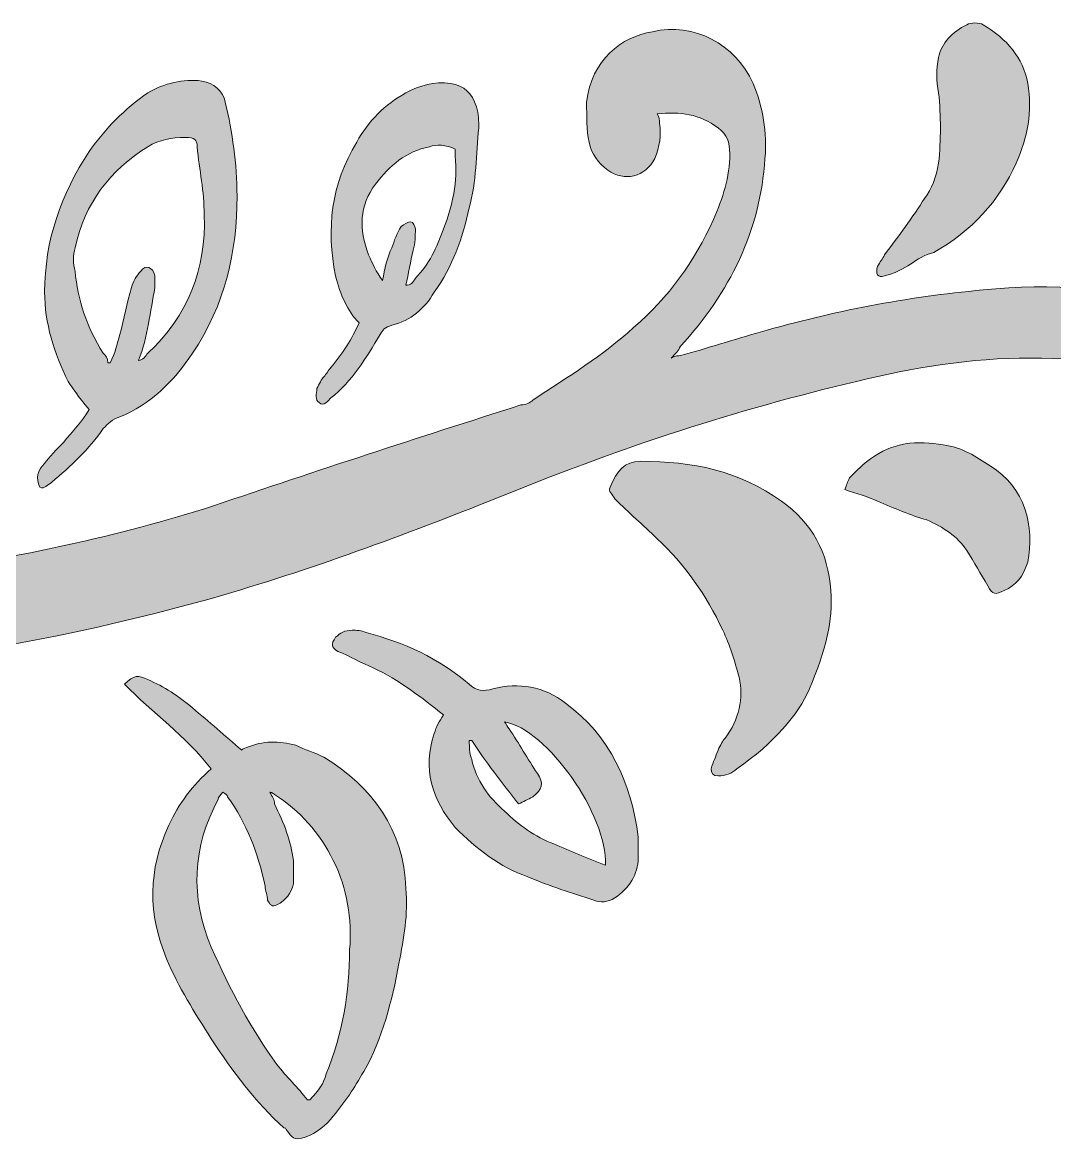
# Model space of a CAD drawing. Header units: inches. Extents: x 0.75 to 5.25, y 1.52 to 4.48.
# Drawn here: x 3.755 to 4.366, y 1.529 to 2.19 of the extents above; entities that cross this region are included whole.
import ezdxf

# ---------------------------------------------------------------- set-up
doc = ezdxf.new("R2010")
doc.units = ezdxf.units.IN
doc.header["$MEASUREMENT"] = 0
doc.layers.add('Calque 1', color=7, linetype='Continuous')

# ---------------------------------------------------------------- blocks, each defined once
blk = doc.blocks.new('block 8')
at = {"layer": 'Calque 1', "true_color": 0x76142d}
h = blk.add_hatch(color=246, dxfattribs=at)
h.dxf.hatch_style = 2
edge = h.paths.add_edge_path()
edge.add_spline(control_points=[(4.48472, 1.91528), (4.48472, 1.91806), (4.48611, 1.92083), (4.48611, 1.92222), (4.4875, 1.92917), (4.48472, 1.93472), (4.48056, 1.93889), (4.47639, 1.94444), (4.46806, 1.94583), (4.4625, 1.94167), (4.45833, 1.93889), (4.45278, 1.93472), (4.45, 1.93056), (4.44444, 1.92222), (4.44306, 1.91111), (4.44583, 1.90139), (4.44861, 1.89306), (4.45417, 1.88611), (4.46389, 1.88472), (4.48333, 1.88194), (4.49722, 1.88889), (4.50833, 1.90417), (4.51667, 1.91528), (4.52222, 1.92917), (4.525, 1.94306), (4.52778, 1.96528), (4.52083, 1.98194), (4.50278, 1.99444), (4.48472, 2.00694), (4.46528, 2.01667), (4.44444, 2.02222), (4.40417, 2.03333), (4.36389, 2.03611), (4.32361, 2.03194), (4.27778, 2.02778), (4.23472, 2.01944), (4.19167, 2.00694), (4.17639, 2.00278), (4.15972, 1.99722), (4.14444, 1.99306), (4.14306, 1.99306), (4.14167, 1.99306), (4.13889, 1.99167), (4.14167, 1.99444), (4.14306, 1.99583), (4.14444, 1.99861), (4.17361, 2.03056), (4.19167, 2.06667), (4.19444, 2.10972), (4.19583, 2.125), (4.19306, 2.14028), (4.1875, 2.15417), (4.17639, 2.17778), (4.15278, 2.19028), (4.12778, 2.18472), (4.10972, 2.18194), (4.09167, 2.16806), (4.08889, 2.14306), (4.08889, 2.13472), (4.08889, 2.12639), (4.09028, 2.11944), (4.09167, 2.1125), (4.09583, 2.10695), (4.10139, 2.10278), (4.11111, 2.09583), (4.12361, 2.09861), (4.12917, 2.10972), (4.13195, 2.11667), (4.13333, 2.12361), (4.13195, 2.13056), (4.13195, 2.13194), (4.13195, 2.13472), (4.13056, 2.13611), (4.14445, 2.1375), (4.15556, 2.13611), (4.16667, 2.12778), (4.17222, 2.12361), (4.17361, 2.11944), (4.17361, 2.1125), (4.17361, 2.09861), (4.16945, 2.08611), (4.16389, 2.07361), (4.15278, 2.04861), (4.1375, 2.02778), (4.11667, 2.00972), (4.09861, 1.99306), (4.07778, 1.98056), (4.05695, 1.96667), (4.05556, 1.96528), (4.05278, 1.96389), (4.05, 1.96389), (3.98889, 1.94444), (3.92917, 1.925), (3.86806, 1.90417), (3.81111, 1.88611), (3.75278, 1.87361), (3.69306, 1.86528), (3.62083, 1.85417), (3.54861, 1.85), (3.475, 1.85278), (3.42083, 1.85417), (3.36806, 1.86111), (3.31667, 1.875), (3.29583, 1.88056), (3.275, 1.8875), (3.25556, 1.89722), (3.25278, 1.89861), (3.25139, 1.89861), (3.25, 1.90139), (3.25139, 1.90139), (3.25278, 1.90139), (3.25417, 1.90139), (3.3, 1.90556), (3.33611, 1.925), (3.35972, 1.96528), (3.36806, 1.97917), (3.37361, 1.99444), (3.37639, 2.01111), (3.38056, 2.03194), (3.375, 2.05139), (3.36111, 2.06806), (3.34445, 2.0875), (3.31806, 2.09306), (3.29445, 2.08194), (3.27361, 2.07083), (3.2625, 2.05417), (3.25972, 2.03056), (3.25695, 2.00694), (3.27639, 1.98889), (3.29583, 1.9875), (3.30417, 1.9875), (3.3125, 1.99028), (3.31806, 1.99583), (3.32778, 2.00417), (3.33333, 2.01389), (3.33611, 2.025), (3.33611, 2.02639), (3.33611, 2.02778), (3.3375, 2.02917), (3.34306, 2.025), (3.34583, 2.02083), (3.34722, 2.01528), (3.35139, 1.99722), (3.34861, 1.98194), (3.3375, 1.96806), (3.32639, 1.95556), (3.3125, 1.94722), (3.29722, 1.94028), (3.26389, 1.92639), (3.23056, 1.92639), (3.19583, 1.93611), (3.18472, 1.93889), (3.175, 1.94583), (3.16528, 1.95139), (3.14861, 1.9625), (3.13611, 1.97639), (3.12361, 1.99028), (3.11389, 2), (3.10556, 2.01111), (3.09583, 2.02083), (3.09167, 2.025), (3.09167, 2.025), (3.0875, 2.02222), (3.08611, 2.02083), (3.08333, 2.02083), (3.08195, 2.01944), (3.07917, 2.01806), (3.07778, 2.01528), (3.07917, 2.0125), (3.08056, 2.00972), (3.08195, 2.00833), (3.08333, 2.00556), (3.09028, 1.99306), (3.1, 1.98333), (3.10972, 1.97361), (3.12778, 1.95556), (3.14722, 1.94028), (3.16806, 1.92639), (3.17639, 1.92083), (3.18472, 1.91389), (3.19445, 1.90833), (3.20139, 1.90278), (3.20695, 1.89583), (3.21111, 1.88889), (3.21667, 1.88056), (3.22222, 1.87083), (3.22639, 1.86111), (3.23056, 1.85139), (3.23056, 1.84167), (3.23056, 1.83056), (3.23195, 1.80694), (3.22222, 1.79028), (3.20695, 1.77361), (3.18333, 1.75), (3.14583, 1.75417), (3.12639, 1.76945), (3.125, 1.77083), (3.12361, 1.77222), (3.12222, 1.77361), (3.12361, 1.775), (3.12361, 1.77639), (3.125, 1.77639), (3.13333, 1.78333), (3.1375, 1.79306), (3.14306, 1.80417), (3.14861, 1.81528), (3.14445, 1.825), (3.13333, 1.83056), (3.11806, 1.83889), (3.10417, 1.8375), (3.09028, 1.82917), (3.07222, 1.81806), (3.06111, 1.80278), (3.05833, 1.78195), (3.05417, 1.75556), (3.06528, 1.74167), (3.08472, 1.73195), (3.10278, 1.72361), (3.12083, 1.72083), (3.14028, 1.72361), (3.17639, 1.72917), (3.20833, 1.74444), (3.23056, 1.775), (3.23195, 1.77639), (3.23333, 1.77778), (3.23472, 1.77917), (3.23472, 1.77917), (3.23472, 1.77917), (3.23611, 1.77917), (3.23472, 1.77222), (3.23472, 1.76667), (3.23195, 1.75972), (3.22778, 1.74722), (3.22222, 1.73472), (3.21389, 1.725), (3.20695, 1.71389), (3.19722, 1.70556), (3.1875, 1.69583), (3.17639, 1.68611), (3.16389, 1.68056), (3.15, 1.67639), (3.12778, 1.67083), (3.10417, 1.67222), (3.08195, 1.67778), (3.075, 1.67917), (3.06667, 1.68056), (3.05972, 1.68194), (3.05556, 1.68333), (3.05, 1.68333), (3.04583, 1.68333), (3.03195, 1.68333), (3.02083, 1.675), (3.01528, 1.6625), (3.01111, 1.65139), (3.01389, 1.64167), (3.025, 1.63611), (3.02917, 1.63333), (3.03472, 1.63195), (3.03889, 1.63056), (3.05972, 1.62639), (3.07917, 1.62361), (3.1, 1.62639), (3.125, 1.62917), (3.14861, 1.63889), (3.16945, 1.65278), (3.20556, 1.67639), (3.23333, 1.70833), (3.25, 1.74861), (3.2625, 1.77917), (3.26806, 1.81111), (3.26806, 1.84306), (3.26806, 1.85139), (3.26667, 1.85972), (3.26528, 1.86806), (3.26667, 1.86806), (3.26806, 1.86806), (3.26806, 1.86667), (3.29028, 1.85694), (3.31389, 1.85139), (3.33611, 1.84306), (3.42361, 1.81389), (3.51528, 1.80694), (3.60695, 1.80833), (3.69722, 1.80972), (3.78611, 1.82639), (3.87361, 1.85139), (3.93056, 1.86806), (3.98611, 1.88889), (4.04167, 1.91111), (4.10972, 1.93889), (4.17778, 1.96111), (4.24861, 1.97778), (4.28195, 1.98611), (4.31667, 1.99167), (4.35139, 1.99167), (4.3875, 1.99167), (4.42222, 1.9875), (4.45695, 1.97639), (4.47222, 1.97222), (4.48611, 1.96528), (4.49722, 1.95417), (4.50139, 1.95), (4.50417, 1.94444), (4.50695, 1.93889), (4.51111, 1.92778), (4.50695, 1.91944), (4.49583, 1.91389), (4.49306, 1.91806), (4.48889, 1.91667), (4.48472, 1.91528)], knot_values=[0, 0, 0, 0, 1, 1, 1, 2, 2, 2, 3, 3, 3, 4, 4, 4, 5, 5, 5, 6, 6, 6, 7, 7, 7, 8, 8, 8, 9, 9, 9, 10, 10, 10, 11, 11, 11, 12, 12, 12, 13, 13, 13, 14, 14, 14, 15, 15, 15, 16, 16, 16, 17, 17, 17, 18, 18, 18, 19, 19, 19, 20, 20, 20, 21, 21, 21, 22, 22, 22, 23, 23, 23, 24, 24, 24, 25, 25, 25, 26, 26, 26, 27, 27, 27, 28, 28, 28, 29, 29, 29, 30, 30, 30, 31, 31, 31, 32, 32, 32, 33, 33, 33, 34, 34, 34, 35, 35, 35, 36, 36, 36, 37, 37, 37, 38, 38, 38, 39, 39, 39, 40, 40, 40, 41, 41, 41, 42, 42, 42, 43, 43, 43, 44, 44, 44, 45, 45, 45, 46, 46, 46, 47, 47, 47, 48, 48, 48, 49, 49, 49, 50, 50, 50, 51, 51, 51, 52, 52, 52, 53, 53, 53, 54, 54, 54, 55, 55, 55, 56, 56, 56, 57, 57, 57, 58, 58, 58, 59, 59, 59, 60, 60, 60, 61, 61, 61, 62, 62, 62, 63, 63, 63, 64, 64, 64, 65, 65, 65, 66, 66, 66, 67, 67, 67, 68, 68, 68, 69, 69, 69, 70, 70, 70, 71, 71, 71, 72, 72, 72, 73, 73, 73, 74, 74, 74, 75, 75, 75, 76, 76, 76, 77, 77, 77, 78, 78, 78, 79, 79, 79, 80, 80, 80, 81, 81, 81, 82, 82, 82, 83, 83, 83, 84, 84, 84, 85, 85, 85, 86, 86, 86, 87, 87, 87, 88, 88, 88, 89, 89, 89, 90, 90, 90, 91, 91, 91, 92, 92, 92, 93, 93, 93, 94, 94, 94, 95, 95, 95, 96, 96, 96, 97, 97, 97, 98, 98, 98, 99, 99, 99, 100, 100, 100, 101, 101, 101, 102, 102, 102, 103, 103, 103, 103], degree=3, periodic=1)
h = blk.add_hatch(color=246, dxfattribs=at)
h.dxf.hatch_style = 2
edge = h.paths.add_edge_path()
edge.add_spline(control_points=[(4.34306, 2.10694), (4.35, 2.12222), (4.35278, 2.1375), (4.35, 2.15417), (4.34722, 2.16944), (4.3375, 2.18056), (4.32361, 2.18889), (4.32083, 2.19028), (4.31667, 2.19028), (4.31389, 2.18889), (4.30556, 2.18472), (4.29861, 2.17778), (4.29722, 2.16944), (4.29583, 2.1625), (4.29583, 2.15556), (4.29722, 2.14861), (4.29861, 2.13472), (4.29861, 2.12083), (4.29722, 2.10694), (4.29583, 2.09861), (4.29306, 2.09167), (4.28889, 2.08611), (4.28194, 2.075), (4.27361, 2.06389), (4.26528, 2.05278), (4.26389, 2.05), (4.2625, 2.04861), (4.26111, 2.04583), (4.25972, 2.04167), (4.26111, 2.03889), (4.26528, 2.04028), (4.27083, 2.04167), (4.27639, 2.04444), (4.28056, 2.04722), (4.28472, 2.05), (4.28889, 2.05278), (4.29444, 2.05417), (4.31667, 2.06667), (4.33333, 2.08472), (4.34306, 2.10694)], knot_values=[0, 0, 0, 0, 1, 1, 1, 2, 2, 2, 3, 3, 3, 4, 4, 4, 5, 5, 5, 6, 6, 6, 7, 7, 7, 8, 8, 8, 9, 9, 9, 10, 10, 10, 11, 11, 11, 12, 12, 12, 13, 13, 13, 13], degree=3, periodic=1)
at = {"layer": 'Calque 1', "true_color": 0xbd2218}
h = blk.add_hatch(color=22, dxfattribs=at)
h.dxf.hatch_style = 2
edge = h.paths.add_edge_path()
edge.add_spline(control_points=[(3.78194, 1.97778), (3.77361, 1.99444), (3.76806, 2.0125), (3.76806, 2.03056), (3.76806, 2.06111), (3.77778, 2.08889), (3.79444, 2.11389), (3.80417, 2.12778), (3.81528, 2.13889), (3.82917, 2.14861), (3.83889, 2.15417), (3.85, 2.15694), (3.86111, 2.15556), (3.86806, 2.15417), (3.87361, 2.15), (3.875, 2.14306), (3.87917, 2.125), (3.88194, 2.10694), (3.88194, 2.0875), (3.88194, 2.05417), (3.875, 2.02361), (3.85556, 1.99444), (3.84444, 1.97778), (3.83056, 1.96389), (3.8125, 1.95694), (3.80833, 1.95555), (3.80556, 1.95278), (3.80278, 1.95), (3.79444, 1.9375), (3.78333, 1.92778), (3.77222, 1.91806), (3.76944, 1.91667), (3.76805, 1.91389), (3.76528, 1.91528), (3.7625, 1.92083), (3.76389, 1.925), (3.76805, 1.92917), (3.77083, 1.93333), (3.775, 1.9375), (3.77917, 1.94167), (3.78472, 1.94861), (3.79028, 1.95417), (3.79444, 1.96111), (3.7875, 1.96944), (3.78472, 1.97361), (3.78194, 1.97778)], knot_values=[0, 0, 0, 0, 1, 1, 1, 2, 2, 2, 3, 3, 3, 4, 4, 4, 5, 5, 5, 6, 6, 6, 7, 7, 7, 8, 8, 8, 9, 9, 9, 10, 10, 10, 11, 11, 11, 12, 12, 12, 13, 13, 13, 14, 14, 14, 15, 15, 15, 15], degree=3, periodic=1)
edge = h.paths.add_edge_path()
edge.add_spline(control_points=[(3.8125, 2.00556), (3.81528, 2.01528), (3.81667, 2.02361), (3.81944, 2.03333), (3.82083, 2.0375), (3.82222, 2.04028), (3.825, 2.04306), (3.82778, 2.04722), (3.83194, 2.04583), (3.83333, 2.04028), (3.83333, 2.0375), (3.83333, 2.03472), (3.83333, 2.03333), (3.83056, 2.01944), (3.82917, 2.00417), (3.82361, 1.99028), (3.82639, 1.99028), (3.82778, 1.99306), (3.82917, 1.99444), (3.85278, 2.01667), (3.86389, 2.04444), (3.8625, 2.07639), (3.8625, 2.09028), (3.85972, 2.10278), (3.85833, 2.11667), (3.85833, 2.12083), (3.85694, 2.12222), (3.85139, 2.12222), (3.84306, 2.12222), (3.83611, 2.12083), (3.82917, 2.11667), (3.80694, 2.10278), (3.79167, 2.08333), (3.78611, 2.05694), (3.78472, 2.05278), (3.78472, 2.04722), (3.78611, 2.04306), (3.7875, 2.02639), (3.79306, 2.00972), (3.80278, 1.99444), (3.80417, 1.99306), (3.80556, 1.99167), (3.80556, 1.98889), (3.80556, 1.98889), (3.80694, 1.98889), (3.80694, 1.98889), (3.80972, 1.99444), (3.81111, 2), (3.8125, 2.00556)], knot_values=[0, 0, 0, 0, 1, 1, 1, 2, 2, 2, 3, 3, 3, 4, 4, 4, 5, 5, 5, 6, 6, 6, 7, 7, 7, 8, 8, 8, 9, 9, 9, 10, 10, 10, 11, 11, 11, 12, 12, 12, 13, 13, 13, 14, 14, 14, 15, 15, 15, 16, 16, 16, 16], degree=3, periodic=1)
at = {"layer": 'Calque 1', "true_color": 0x76142d}
h = blk.add_hatch(color=246, dxfattribs=at)
h.dxf.hatch_style = 2
edge = h.paths.add_edge_path()
edge.add_spline(control_points=[(3.94028, 2.04028), (3.93472, 2.06806), (3.9375, 2.09444), (3.95278, 2.11944), (3.95972, 2.13194), (3.96944, 2.14167), (3.98194, 2.14861), (3.99028, 2.15278), (3.99861, 2.15556), (4.00833, 2.15417), (4.01667, 2.15278), (4.02083, 2.14861), (4.02361, 2.14028), (4.025, 2.13611), (4.025, 2.13194), (4.025, 2.12778), (4.02361, 2.1125), (4.02361, 2.09583), (4.01944, 2.08056), (4.01528, 2.0625), (4.00972, 2.04583), (3.99861, 2.03056), (3.99306, 2.02083), (3.98472, 2.01389), (3.97361, 2.01111), (3.96945, 2.00972), (3.96806, 2.00833), (3.96667, 2.00556), (3.95833, 1.99167), (3.95, 1.97778), (3.9375, 1.96806), (3.93611, 1.96667), (3.93333, 1.9625), (3.93056, 1.96528), (3.92778, 1.96667), (3.92917, 1.97083), (3.92917, 1.97361), (3.93056, 1.97639), (3.93194, 1.97917), (3.93333, 1.98056), (3.93472, 1.98194), (3.93611, 1.98472), (3.9375, 1.98611), (3.94444, 1.99444), (3.95, 2.00278), (3.95417, 2.0125), (3.94722, 2.01944), (3.94306, 2.02917), (3.94028, 2.04028)], knot_values=[0, 0, 0, 0, 1, 1, 1, 2, 2, 2, 3, 3, 3, 4, 4, 4, 5, 5, 5, 6, 6, 6, 7, 7, 7, 8, 8, 8, 9, 9, 9, 10, 10, 10, 11, 11, 11, 12, 12, 12, 13, 13, 13, 14, 14, 14, 15, 15, 15, 16, 16, 16, 16], degree=3, periodic=1)
edge = h.paths.add_edge_path()
edge.add_spline(control_points=[(3.97361, 2.05694), (3.975, 2.06111), (3.97639, 2.06528), (3.97917, 2.06944), (3.98056, 2.07083), (3.98333, 2.07222), (3.98472, 2.07222), (3.98611, 2.07222), (3.9875, 2.06944), (3.9875, 2.06806), (3.9875, 2.06389), (3.9875, 2.05972), (3.98611, 2.05556), (3.98472, 2.04861), (3.98333, 2.04167), (3.98194, 2.03472), (3.98472, 2.03472), (3.98611, 2.03611), (3.9875, 2.03889), (3.99583, 2.04722), (4, 2.05694), (4.00417, 2.06806), (4.00972, 2.08194), (4.0125, 2.09583), (4.01111, 2.11111), (4.01111, 2.1125), (4.01111, 2.11389), (4.01111, 2.11528), (4.00556, 2.11806), (4, 2.11806), (3.99583, 2.11667), (3.98194, 2.11389), (3.97222, 2.10556), (3.96389, 2.09444), (3.95417, 2.08194), (3.95417, 2.06806), (3.95972, 2.05278), (3.9625, 2.04722), (3.96389, 2.04306), (3.96806, 2.0375), (3.96944, 2.04444), (3.97083, 2.05139), (3.97361, 2.05694)], knot_values=[0, 0, 0, 0, 1, 1, 1, 2, 2, 2, 3, 3, 3, 4, 4, 4, 5, 5, 5, 6, 6, 6, 7, 7, 7, 8, 8, 8, 9, 9, 9, 10, 10, 10, 11, 11, 11, 12, 12, 12, 13, 13, 13, 14, 14, 14, 14], degree=3, periodic=1)
at = {"layer": 'Calque 1', "true_color": 0xbd2218}
h = blk.add_hatch(color=22, dxfattribs=at)
h.dxf.hatch_style = 2
edge = h.paths.add_edge_path()
edge.add_spline(control_points=[(4.24167, 1.91389), (4.24861, 1.91111), (4.25556, 1.90972), (4.26111, 1.90694), (4.27083, 1.90278), (4.28056, 1.89861), (4.29028, 1.89583), (4.3, 1.89167), (4.30833, 1.88611), (4.31389, 1.87778), (4.31806, 1.87083), (4.32222, 1.86389), (4.32639, 1.85694), (4.32917, 1.85139), (4.33056, 1.85139), (4.33611, 1.85417), (4.34306, 1.85694), (4.34722, 1.8625), (4.35, 1.87083), (4.35417, 1.89167), (4.34861, 1.91528), (4.32778, 1.92778), (4.31944, 1.93333), (4.31111, 1.93889), (4.3, 1.94028), (4.28472, 1.94306), (4.26944, 1.94167), (4.25694, 1.93194), (4.25278, 1.92917), (4.24861, 1.925), (4.24444, 1.92083), (4.24306, 1.91806), (4.24306, 1.91667), (4.24167, 1.91389)], knot_values=[0, 0, 0, 0, 1, 1, 1, 2, 2, 2, 3, 3, 3, 4, 4, 4, 5, 5, 5, 6, 6, 6, 7, 7, 7, 8, 8, 8, 9, 9, 9, 10, 10, 10, 11, 11, 11, 11], degree=3, periodic=1)
at = {"layer": 'Calque 1', "true_color": 0x975018}
h = blk.add_hatch(color=34, dxfattribs=at)
h.dxf.hatch_style = 2
edge = h.paths.add_edge_path()
edge.add_spline(control_points=[(4.22083, 1.79583), (4.23056, 1.81944), (4.23472, 1.83611), (4.23333, 1.85417), (4.23194, 1.87639), (4.22222, 1.89444), (4.20417, 1.90694), (4.17917, 1.925), (4.15139, 1.93056), (4.12083, 1.93056), (4.11111, 1.93056), (4.10694, 1.925), (4.10278, 1.91528), (4.10139, 1.9125), (4.10417, 1.91111), (4.10556, 1.90833), (4.11389, 1.9), (4.12222, 1.89306), (4.13056, 1.88472), (4.14722, 1.86944), (4.15972, 1.85139), (4.16944, 1.83056), (4.17361, 1.82222), (4.17639, 1.8125), (4.17917, 1.80278), (4.18194, 1.79028), (4.17917, 1.77778), (4.17083, 1.76667), (4.16944, 1.76528), (4.16806, 1.7625), (4.16667, 1.75972), (4.16528, 1.75556), (4.16389, 1.75278), (4.1625, 1.74861), (4.1625, 1.74583), (4.16389, 1.74444), (4.16667, 1.74444), (4.17083, 1.74444), (4.175, 1.74583), (4.17778, 1.74861), (4.2, 1.76389), (4.21389, 1.78056), (4.22083, 1.79583)], knot_values=[0, 0, 0, 0, 1, 1, 1, 2, 2, 2, 3, 3, 3, 4, 4, 4, 5, 5, 5, 6, 6, 6, 7, 7, 7, 8, 8, 8, 9, 9, 9, 10, 10, 10, 11, 11, 11, 12, 12, 12, 13, 13, 13, 14, 14, 14, 14], degree=3, periodic=1)
at = {"layer": 'Calque 1', "true_color": 0x76142d}
h = blk.add_hatch(color=246, dxfattribs=at)
h.dxf.hatch_style = 2
edge = h.paths.add_edge_path()
edge.add_spline(control_points=[(3.9625, 1.80833), (3.95556, 1.81111), (3.94861, 1.81528), (3.94167, 1.81806), (3.9375, 1.82083), (3.9375, 1.82222), (3.94028, 1.82639), (3.94306, 1.82917), (3.94583, 1.83056), (3.95, 1.83056), (3.95278, 1.83056), (3.95556, 1.83056), (3.95833, 1.82917), (3.98056, 1.82361), (4.00139, 1.81389), (4.01944, 1.79861), (4.02361, 1.79444), (4.02778, 1.79444), (4.03333, 1.79583), (4.04861, 1.8), (4.06389, 1.79722), (4.07639, 1.7875), (4.10278, 1.76806), (4.11528, 1.74028), (4.11944, 1.70833), (4.11944, 1.70417), (4.11944, 1.7), (4.11944, 1.69583), (4.11944, 1.68611), (4.11389, 1.67778), (4.10556, 1.67222), (4.10139, 1.66944), (4.09722, 1.66944), (4.09306, 1.67083), (4.08056, 1.675), (4.06667, 1.67917), (4.05417, 1.68472), (4.0375, 1.69028), (4.02361, 1.70139), (4.01111, 1.71389), (3.99722, 1.73056), (3.99167, 1.74861), (3.99861, 1.76944), (4, 1.77361), (4.00139, 1.77639), (4.00417, 1.78055), (3.99167, 1.79028), (3.97778, 1.80139), (3.9625, 1.80833)], knot_values=[0, 0, 0, 0, 1, 1, 1, 2, 2, 2, 3, 3, 3, 4, 4, 4, 5, 5, 5, 6, 6, 6, 7, 7, 7, 8, 8, 8, 9, 9, 9, 10, 10, 10, 11, 11, 11, 12, 12, 12, 13, 13, 13, 14, 14, 14, 15, 15, 15, 16, 16, 16, 16], degree=3, periodic=1)
edge = h.paths.add_edge_path()
edge.add_spline(control_points=[(4.04028, 1.77639), (4.04167, 1.775), (4.04167, 1.77361), (4.04306, 1.77222), (4.04861, 1.76389), (4.05417, 1.75417), (4.05972, 1.74583), (4.06389, 1.74028), (4.0625, 1.73611), (4.05694, 1.73194), (4.05417, 1.73056), (4.05139, 1.72917), (4.04861, 1.72778), (4.03889, 1.74028), (4.02917, 1.75278), (4.02083, 1.76528), (4.02083, 1.76528), (4.01944, 1.76528), (4.01944, 1.76528), (4.01944, 1.76111), (4.01944, 1.75833), (4.02083, 1.75417), (4.02361, 1.74167), (4.03056, 1.73195), (4.04028, 1.72361), (4.04861, 1.71528), (4.05833, 1.70833), (4.06944, 1.70417), (4.07917, 1.7), (4.08889, 1.69583), (4.1, 1.69167), (4.10139, 1.72083), (4.06528, 1.77222), (4.04028, 1.77639)], knot_values=[0, 0, 0, 0, 1, 1, 1, 2, 2, 2, 3, 3, 3, 4, 4, 4, 5, 5, 5, 6, 6, 6, 7, 7, 7, 8, 8, 8, 9, 9, 9, 10, 10, 10, 11, 11, 11, 11], degree=3, periodic=1)
at = {"layer": 'Calque 1', "true_color": 0x975018}
h = blk.add_hatch(color=34, dxfattribs=at)
h.dxf.hatch_style = 2
edge = h.paths.add_edge_path()
edge.add_spline(control_points=[(3.8875, 1.76111), (3.89722, 1.76528), (3.90694, 1.76528), (3.91667, 1.7625), (3.92222, 1.75972), (3.92778, 1.75833), (3.93333, 1.75556), (3.9625, 1.7375), (3.98056, 1.7125), (3.98194, 1.67778), (3.98333, 1.6625), (3.98056, 1.64861), (3.97778, 1.63333), (3.97361, 1.61111), (3.96806, 1.58889), (3.95694, 1.56944), (3.95139, 1.55972), (3.94583, 1.55139), (3.93889, 1.54306), (3.93472, 1.5375), (3.92917, 1.53333), (3.92222, 1.53056), (3.91667, 1.52917), (3.91528, 1.52917), (3.9125, 1.53333), (3.91111, 1.53472), (3.91111, 1.53611), (3.90972, 1.53611), (3.89306, 1.55139), (3.87917, 1.56944), (3.86667, 1.58889), (3.85694, 1.60417), (3.84722, 1.61944), (3.84028, 1.63611), (3.82917, 1.6625), (3.82917, 1.68889), (3.84167, 1.71528), (3.84722, 1.72778), (3.85556, 1.73889), (3.86667, 1.74861), (3.85139, 1.76806), (3.83194, 1.78194), (3.81528, 1.79861), (3.82083, 1.80417), (3.82361, 1.80417), (3.82917, 1.80139), (3.83889, 1.79722), (3.84722, 1.79167), (3.85556, 1.78472), (3.86528, 1.77639), (3.875, 1.76806), (3.88472, 1.75972), (3.88472, 1.75972), (3.88611, 1.76111), (3.8875, 1.76111)], knot_values=[0, 0, 0, 0, 1, 1, 1, 2, 2, 2, 3, 3, 3, 4, 4, 4, 5, 5, 5, 6, 6, 6, 7, 7, 7, 8, 8, 8, 9, 9, 9, 10, 10, 10, 11, 11, 11, 12, 12, 12, 13, 13, 13, 14, 14, 14, 15, 15, 15, 16, 16, 16, 17, 17, 17, 18, 18, 18, 18], degree=3, periodic=1)
edge = h.paths.add_edge_path()
edge.add_spline(control_points=[(3.93472, 1.56806), (3.94444, 1.59167), (3.94861, 1.61667), (3.94861, 1.64167), (3.95, 1.65972), (3.94722, 1.67778), (3.93889, 1.69444), (3.93056, 1.71111), (3.91944, 1.72361), (3.90417, 1.73333), (3.90417, 1.73333), (3.90278, 1.73472), (3.90139, 1.73472), (3.90278, 1.73194), (3.90417, 1.73056), (3.90417, 1.72778), (3.90972, 1.71667), (3.91389, 1.70555), (3.91528, 1.69444), (3.91528, 1.69028), (3.91528, 1.68472), (3.91528, 1.68056), (3.91389, 1.675), (3.91111, 1.67083), (3.90555, 1.66806), (3.90278, 1.66667), (3.90139, 1.66806), (3.9, 1.67083), (3.9, 1.67361), (3.89861, 1.67639), (3.89861, 1.67917), (3.89444, 1.69861), (3.8875, 1.71667), (3.87639, 1.73194), (3.87639, 1.73333), (3.875, 1.73333), (3.87361, 1.73472), (3.87222, 1.73333), (3.87083, 1.73194), (3.87083, 1.73056), (3.85555, 1.70278), (3.85417, 1.67222), (3.86667, 1.64306), (3.87778, 1.61806), (3.89028, 1.59444), (3.90555, 1.57361), (3.91111, 1.56667), (3.91805, 1.55972), (3.92361, 1.55278), (3.92361, 1.55278), (3.925, 1.55278), (3.925, 1.55278), (3.93056, 1.55833), (3.93333, 1.5625), (3.93472, 1.56806)], knot_values=[0, 0, 0, 0, 1, 1, 1, 2, 2, 2, 3, 3, 3, 4, 4, 4, 5, 5, 5, 6, 6, 6, 7, 7, 7, 8, 8, 8, 9, 9, 9, 10, 10, 10, 11, 11, 11, 12, 12, 12, 13, 13, 13, 14, 14, 14, 15, 15, 15, 16, 16, 16, 17, 17, 17, 18, 18, 18, 18], degree=3, periodic=1)
at = {"layer": 'Calque 1', "lineweight": 0}
for points, knots in [([(4.48472, 1.91528), (4.48472, 1.91806), (4.48611, 1.92083), (4.48611, 1.92222), (4.4875, 1.92917), (4.48472, 1.93472), (4.48056, 1.93889), (4.47639, 1.94444), (4.46806, 1.94583), (4.4625, 1.94167), (4.45833, 1.93889), (4.45278, 1.93472), (4.45, 1.93056), (4.44444, 1.92222), (4.44306, 1.91111), (4.44583, 1.90139), (4.44861, 1.89306), (4.45417, 1.88611), (4.46389, 1.88472), (4.48333, 1.88194), (4.49722, 1.88889), (4.50833, 1.90417), (4.51667, 1.91528), (4.52222, 1.92917), (4.525, 1.94306), (4.52778, 1.96528), (4.52083, 1.98194), (4.50278, 1.99444), (4.48472, 2.00694), (4.46528, 2.01667), (4.44444, 2.02222), (4.40417, 2.03333), (4.36389, 2.03611), (4.32361, 2.03194), (4.27778, 2.02778), (4.23472, 2.01944), (4.19167, 2.00694), (4.17639, 2.00278), (4.15972, 1.99722), (4.14444, 1.99306), (4.14306, 1.99306), (4.14167, 1.99306), (4.13889, 1.99167), (4.14167, 1.99444), (4.14306, 1.99583), (4.14444, 1.99861), (4.17361, 2.03056), (4.19167, 2.06667), (4.19444, 2.10972), (4.19583, 2.125), (4.19306, 2.14028), (4.1875, 2.15417), (4.17639, 2.17778), (4.15278, 2.19028), (4.12778, 2.18472), (4.10972, 2.18194), (4.09167, 2.16806), (4.08889, 2.14306), (4.08889, 2.13472), (4.08889, 2.12639), (4.09028, 2.11944), (4.09167, 2.1125), (4.09583, 2.10695), (4.10139, 2.10278), (4.11111, 2.09583), (4.12361, 2.09861), (4.12917, 2.10972), (4.13195, 2.11667), (4.13333, 2.12361), (4.13195, 2.13056), (4.13195, 2.13194), (4.13195, 2.13472), (4.13056, 2.13611), (4.14445, 2.1375), (4.15556, 2.13611), (4.16667, 2.12778), (4.17222, 2.12361), (4.17361, 2.11944), (4.17361, 2.1125), (4.17361, 2.09861), (4.16945, 2.08611), (4.16389, 2.07361), (4.15278, 2.04861), (4.1375, 2.02778), (4.11667, 2.00972), (4.09861, 1.99306), (4.07778, 1.98056), (4.05695, 1.96667), (4.05556, 1.96528), (4.05278, 1.96389), (4.05, 1.96389), (3.98889, 1.94444), (3.92917, 1.925), (3.86806, 1.90417), (3.81111, 1.88611), (3.75278, 1.87361), (3.69306, 1.86528), (3.62083, 1.85417), (3.54861, 1.85), (3.475, 1.85278), (3.42083, 1.85417), (3.36806, 1.86111), (3.31667, 1.875), (3.29583, 1.88056), (3.275, 1.8875), (3.25556, 1.89722), (3.25278, 1.89861), (3.25139, 1.89861), (3.25, 1.90139), (3.25139, 1.90139), (3.25278, 1.90139), (3.25417, 1.90139), (3.3, 1.90556), (3.33611, 1.925), (3.35972, 1.96528), (3.36806, 1.97917), (3.37361, 1.99444), (3.37639, 2.01111), (3.38056, 2.03194), (3.375, 2.05139), (3.36111, 2.06806), (3.34445, 2.0875), (3.31806, 2.09306), (3.29445, 2.08194), (3.27361, 2.07083), (3.2625, 2.05417), (3.25972, 2.03056), (3.25695, 2.00694), (3.27639, 1.98889), (3.29583, 1.9875), (3.30417, 1.9875), (3.3125, 1.99028), (3.31806, 1.99583), (3.32778, 2.00417), (3.33333, 2.01389), (3.33611, 2.025), (3.33611, 2.02639), (3.33611, 2.02778), (3.3375, 2.02917), (3.34306, 2.025), (3.34583, 2.02083), (3.34722, 2.01528), (3.35139, 1.99722), (3.34861, 1.98194), (3.3375, 1.96806), (3.32639, 1.95556), (3.3125, 1.94722), (3.29722, 1.94028), (3.26389, 1.92639), (3.23056, 1.92639), (3.19583, 1.93611), (3.18472, 1.93889), (3.175, 1.94583), (3.16528, 1.95139), (3.14861, 1.9625), (3.13611, 1.97639), (3.12361, 1.99028), (3.11389, 2), (3.10556, 2.01111), (3.09583, 2.02083), (3.09167, 2.025), (3.09167, 2.025), (3.0875, 2.02222), (3.08611, 2.02083), (3.08333, 2.02083), (3.08195, 2.01944), (3.07917, 2.01806), (3.07778, 2.01528), (3.07917, 2.0125), (3.08056, 2.00972), (3.08195, 2.00833), (3.08333, 2.00556), (3.09028, 1.99306), (3.1, 1.98333), (3.10972, 1.97361), (3.12778, 1.95556), (3.14722, 1.94028), (3.16806, 1.92639), (3.17639, 1.92083), (3.18472, 1.91389), (3.19445, 1.90833), (3.20139, 1.90278), (3.20695, 1.89583), (3.21111, 1.88889), (3.21667, 1.88056), (3.22222, 1.87083), (3.22639, 1.86111), (3.23056, 1.85139), (3.23056, 1.84167), (3.23056, 1.83056), (3.23195, 1.80694), (3.22222, 1.79028), (3.20695, 1.77361), (3.18333, 1.75), (3.14583, 1.75417), (3.12639, 1.76945), (3.125, 1.77083), (3.12361, 1.77222), (3.12222, 1.77361), (3.12361, 1.775), (3.12361, 1.77639), (3.125, 1.77639), (3.13333, 1.78333), (3.1375, 1.79306), (3.14306, 1.80417), (3.14861, 1.81528), (3.14445, 1.825), (3.13333, 1.83056), (3.11806, 1.83889), (3.10417, 1.8375), (3.09028, 1.82917), (3.07222, 1.81806), (3.06111, 1.80278), (3.05833, 1.78195), (3.05417, 1.75556), (3.06528, 1.74167), (3.08472, 1.73195), (3.10278, 1.72361), (3.12083, 1.72083), (3.14028, 1.72361), (3.17639, 1.72917), (3.20833, 1.74444), (3.23056, 1.775), (3.23195, 1.77639), (3.23333, 1.77778), (3.23472, 1.77917), (3.23472, 1.77917), (3.23472, 1.77917), (3.23611, 1.77917), (3.23472, 1.77222), (3.23472, 1.76667), (3.23195, 1.75972), (3.22778, 1.74722), (3.22222, 1.73472), (3.21389, 1.725), (3.20695, 1.71389), (3.19722, 1.70556), (3.1875, 1.69583), (3.17639, 1.68611), (3.16389, 1.68056), (3.15, 1.67639), (3.12778, 1.67083), (3.10417, 1.67222), (3.08195, 1.67778), (3.075, 1.67917), (3.06667, 1.68056), (3.05972, 1.68194), (3.05556, 1.68333), (3.05, 1.68333), (3.04583, 1.68333), (3.03195, 1.68333), (3.02083, 1.675), (3.01528, 1.6625), (3.01111, 1.65139), (3.01389, 1.64167), (3.025, 1.63611), (3.02917, 1.63333), (3.03472, 1.63195), (3.03889, 1.63056), (3.05972, 1.62639), (3.07917, 1.62361), (3.1, 1.62639), (3.125, 1.62917), (3.14861, 1.63889), (3.16945, 1.65278), (3.20556, 1.67639), (3.23333, 1.70833), (3.25, 1.74861), (3.2625, 1.77917), (3.26806, 1.81111), (3.26806, 1.84306), (3.26806, 1.85139), (3.26667, 1.85972), (3.26528, 1.86806), (3.26667, 1.86806), (3.26806, 1.86806), (3.26806, 1.86667), (3.29028, 1.85694), (3.31389, 1.85139), (3.33611, 1.84306), (3.42361, 1.81389), (3.51528, 1.80694), (3.60695, 1.80833), (3.69722, 1.80972), (3.78611, 1.82639), (3.87361, 1.85139), (3.93056, 1.86806), (3.98611, 1.88889), (4.04167, 1.91111), (4.10972, 1.93889), (4.17778, 1.96111), (4.24861, 1.97778), (4.28195, 1.98611), (4.31667, 1.99167), (4.35139, 1.99167), (4.3875, 1.99167), (4.42222, 1.9875), (4.45695, 1.97639), (4.47222, 1.97222), (4.48611, 1.96528), (4.49722, 1.95417), (4.50139, 1.95), (4.50417, 1.94444), (4.50695, 1.93889), (4.51111, 1.92778), (4.50695, 1.91944), (4.49583, 1.91389), (4.49306, 1.91806), (4.48889, 1.91667), (4.48472, 1.91528)], [0, 0, 0, 0, 1, 1, 1, 2, 2, 2, 3, 3, 3, 4, 4, 4, 5, 5, 5, 6, 6, 6, 7, 7, 7, 8, 8, 8, 9, 9, 9, 10, 10, 10, 11, 11, 11, 12, 12, 12, 13, 13, 13, 14, 14, 14, 15, 15, 15, 16, 16, 16, 17, 17, 17, 18, 18, 18, 19, 19, 19, 20, 20, 20, 21, 21, 21, 22, 22, 22, 23, 23, 23, 24, 24, 24, 25, 25, 25, 26, 26, 26, 27, 27, 27, 28, 28, 28, 29, 29, 29, 30, 30, 30, 31, 31, 31, 32, 32, 32, 33, 33, 33, 34, 34, 34, 35, 35, 35, 36, 36, 36, 37, 37, 37, 38, 38, 38, 39, 39, 39, 40, 40, 40, 41, 41, 41, 42, 42, 42, 43, 43, 43, 44, 44, 44, 45, 45, 45, 46, 46, 46, 47, 47, 47, 48, 48, 48, 49, 49, 49, 50, 50, 50, 51, 51, 51, 52, 52, 52, 53, 53, 53, 54, 54, 54, 55, 55, 55, 56, 56, 56, 57, 57, 57, 58, 58, 58, 59, 59, 59, 60, 60, 60, 61, 61, 61, 62, 62, 62, 63, 63, 63, 64, 64, 64, 65, 65, 65, 66, 66, 66, 67, 67, 67, 68, 68, 68, 69, 69, 69, 70, 70, 70, 71, 71, 71, 72, 72, 72, 73, 73, 73, 74, 74, 74, 75, 75, 75, 76, 76, 76, 77, 77, 77, 78, 78, 78, 79, 79, 79, 80, 80, 80, 81, 81, 81, 82, 82, 82, 83, 83, 83, 84, 84, 84, 85, 85, 85, 86, 86, 86, 87, 87, 87, 88, 88, 88, 89, 89, 89, 90, 90, 90, 91, 91, 91, 92, 92, 92, 93, 93, 93, 94, 94, 94, 95, 95, 95, 96, 96, 96, 97, 97, 97, 98, 98, 98, 99, 99, 99, 100, 100, 100, 101, 101, 101, 102, 102, 102, 103, 103, 103, 103]), ([(4.34306, 2.10694), (4.35, 2.12222), (4.35278, 2.1375), (4.35, 2.15417), (4.34722, 2.16944), (4.3375, 2.18056), (4.32361, 2.18889), (4.32083, 2.19028), (4.31667, 2.19028), (4.31389, 2.18889), (4.30556, 2.18472), (4.29861, 2.17778), (4.29722, 2.16944), (4.29583, 2.1625), (4.29583, 2.15556), (4.29722, 2.14861), (4.29861, 2.13472), (4.29861, 2.12083), (4.29722, 2.10694), (4.29583, 2.09861), (4.29306, 2.09167), (4.28889, 2.08611), (4.28194, 2.075), (4.27361, 2.06389), (4.26528, 2.05278), (4.26389, 2.05), (4.2625, 2.04861), (4.26111, 2.04583), (4.25972, 2.04167), (4.26111, 2.03889), (4.26528, 2.04028), (4.27083, 2.04167), (4.27639, 2.04444), (4.28056, 2.04722), (4.28472, 2.05), (4.28889, 2.05278), (4.29444, 2.05417), (4.31667, 2.06667), (4.33333, 2.08472), (4.34306, 2.10694)], [0, 0, 0, 0, 1, 1, 1, 2, 2, 2, 3, 3, 3, 4, 4, 4, 5, 5, 5, 6, 6, 6, 7, 7, 7, 8, 8, 8, 9, 9, 9, 10, 10, 10, 11, 11, 11, 12, 12, 12, 13, 13, 13, 13]), ([(3.78194, 1.97778), (3.77361, 1.99444), (3.76806, 2.0125), (3.76806, 2.03056), (3.76806, 2.06111), (3.77778, 2.08889), (3.79444, 2.11389), (3.80417, 2.12778), (3.81528, 2.13889), (3.82917, 2.14861), (3.83889, 2.15417), (3.85, 2.15694), (3.86111, 2.15556), (3.86806, 2.15417), (3.87361, 2.15), (3.875, 2.14306), (3.87917, 2.125), (3.88194, 2.10694), (3.88194, 2.0875), (3.88194, 2.05417), (3.875, 2.02361), (3.85556, 1.99444), (3.84444, 1.97778), (3.83056, 1.96389), (3.8125, 1.95694), (3.80833, 1.95555), (3.80556, 1.95278), (3.80278, 1.95), (3.79444, 1.9375), (3.78333, 1.92778), (3.77222, 1.91806), (3.76944, 1.91667), (3.76805, 1.91389), (3.76528, 1.91528), (3.7625, 1.92083), (3.76389, 1.925), (3.76805, 1.92917), (3.77083, 1.93333), (3.775, 1.9375), (3.77917, 1.94167), (3.78472, 1.94861), (3.79028, 1.95417), (3.79444, 1.96111), (3.7875, 1.96944), (3.78472, 1.97361), (3.78194, 1.97778)], [0, 0, 0, 0, 1, 1, 1, 2, 2, 2, 3, 3, 3, 4, 4, 4, 5, 5, 5, 6, 6, 6, 7, 7, 7, 8, 8, 8, 9, 9, 9, 10, 10, 10, 11, 11, 11, 12, 12, 12, 13, 13, 13, 14, 14, 14, 15, 15, 15, 15]), ([(3.94028, 2.04028), (3.93472, 2.06806), (3.9375, 2.09444), (3.95278, 2.11944), (3.95972, 2.13194), (3.96944, 2.14167), (3.98194, 2.14861), (3.99028, 2.15278), (3.99861, 2.15556), (4.00833, 2.15417), (4.01667, 2.15278), (4.02083, 2.14861), (4.02361, 2.14028), (4.025, 2.13611), (4.025, 2.13194), (4.025, 2.12778), (4.02361, 2.1125), (4.02361, 2.09583), (4.01944, 2.08056), (4.01528, 2.0625), (4.00972, 2.04583), (3.99861, 2.03056), (3.99306, 2.02083), (3.98472, 2.01389), (3.97361, 2.01111), (3.96945, 2.00972), (3.96806, 2.00833), (3.96667, 2.00556), (3.95833, 1.99167), (3.95, 1.97778), (3.9375, 1.96806), (3.93611, 1.96667), (3.93333, 1.9625), (3.93056, 1.96528), (3.92778, 1.96667), (3.92917, 1.97083), (3.92917, 1.97361), (3.93056, 1.97639), (3.93194, 1.97917), (3.93333, 1.98056), (3.93472, 1.98194), (3.93611, 1.98472), (3.9375, 1.98611), (3.94444, 1.99444), (3.95, 2.00278), (3.95417, 2.0125), (3.94722, 2.01944), (3.94306, 2.02917), (3.94028, 2.04028)], [0, 0, 0, 0, 1, 1, 1, 2, 2, 2, 3, 3, 3, 4, 4, 4, 5, 5, 5, 6, 6, 6, 7, 7, 7, 8, 8, 8, 9, 9, 9, 10, 10, 10, 11, 11, 11, 12, 12, 12, 13, 13, 13, 14, 14, 14, 15, 15, 15, 16, 16, 16, 16]), ([(3.8125, 2.00556), (3.81528, 2.01528), (3.81667, 2.02361), (3.81944, 2.03333), (3.82083, 2.0375), (3.82222, 2.04028), (3.825, 2.04306), (3.82778, 2.04722), (3.83194, 2.04583), (3.83333, 2.04028), (3.83333, 2.0375), (3.83333, 2.03472), (3.83333, 2.03333), (3.83056, 2.01944), (3.82917, 2.00417), (3.82361, 1.99028), (3.82639, 1.99028), (3.82778, 1.99306), (3.82917, 1.99444), (3.85278, 2.01667), (3.86389, 2.04444), (3.8625, 2.07639), (3.8625, 2.09028), (3.85972, 2.10278), (3.85833, 2.11667), (3.85833, 2.12083), (3.85694, 2.12222), (3.85139, 2.12222), (3.84306, 2.12222), (3.83611, 2.12083), (3.82917, 2.11667), (3.80694, 2.10278), (3.79167, 2.08333), (3.78611, 2.05694), (3.78472, 2.05278), (3.78472, 2.04722), (3.78611, 2.04306), (3.7875, 2.02639), (3.79306, 2.00972), (3.80278, 1.99444), (3.80417, 1.99306), (3.80556, 1.99167), (3.80556, 1.98889), (3.80556, 1.98889), (3.80694, 1.98889), (3.80694, 1.98889), (3.80972, 1.99444), (3.81111, 2), (3.8125, 2.00556)], [0, 0, 0, 0, 1, 1, 1, 2, 2, 2, 3, 3, 3, 4, 4, 4, 5, 5, 5, 6, 6, 6, 7, 7, 7, 8, 8, 8, 9, 9, 9, 10, 10, 10, 11, 11, 11, 12, 12, 12, 13, 13, 13, 14, 14, 14, 15, 15, 15, 16, 16, 16, 16]), ([(3.97361, 2.05694), (3.975, 2.06111), (3.97639, 2.06528), (3.97917, 2.06944), (3.98056, 2.07083), (3.98333, 2.07222), (3.98472, 2.07222), (3.98611, 2.07222), (3.9875, 2.06944), (3.9875, 2.06806), (3.9875, 2.06389), (3.9875, 2.05972), (3.98611, 2.05556), (3.98472, 2.04861), (3.98333, 2.04167), (3.98194, 2.03472), (3.98472, 2.03472), (3.98611, 2.03611), (3.9875, 2.03889), (3.99583, 2.04722), (4, 2.05694), (4.00417, 2.06806), (4.00972, 2.08194), (4.0125, 2.09583), (4.01111, 2.11111), (4.01111, 2.1125), (4.01111, 2.11389), (4.01111, 2.11528), (4.00556, 2.11806), (4, 2.11806), (3.99583, 2.11667), (3.98194, 2.11389), (3.97222, 2.10556), (3.96389, 2.09444), (3.95417, 2.08194), (3.95417, 2.06806), (3.95972, 2.05278), (3.9625, 2.04722), (3.96389, 2.04306), (3.96806, 2.0375), (3.96944, 2.04444), (3.97083, 2.05139), (3.97361, 2.05694)], [0, 0, 0, 0, 1, 1, 1, 2, 2, 2, 3, 3, 3, 4, 4, 4, 5, 5, 5, 6, 6, 6, 7, 7, 7, 8, 8, 8, 9, 9, 9, 10, 10, 10, 11, 11, 11, 12, 12, 12, 13, 13, 13, 14, 14, 14, 14]), ([(4.24167, 1.91389), (4.24861, 1.91111), (4.25556, 1.90972), (4.26111, 1.90694), (4.27083, 1.90278), (4.28056, 1.89861), (4.29028, 1.89583), (4.3, 1.89167), (4.30833, 1.88611), (4.31389, 1.87778), (4.31806, 1.87083), (4.32222, 1.86389), (4.32639, 1.85694), (4.32917, 1.85139), (4.33056, 1.85139), (4.33611, 1.85417), (4.34306, 1.85694), (4.34722, 1.8625), (4.35, 1.87083), (4.35417, 1.89167), (4.34861, 1.91528), (4.32778, 1.92778), (4.31944, 1.93333), (4.31111, 1.93889), (4.3, 1.94028), (4.28472, 1.94306), (4.26944, 1.94167), (4.25694, 1.93194), (4.25278, 1.92917), (4.24861, 1.925), (4.24444, 1.92083), (4.24306, 1.91806), (4.24306, 1.91667), (4.24167, 1.91389)], [0, 0, 0, 0, 1, 1, 1, 2, 2, 2, 3, 3, 3, 4, 4, 4, 5, 5, 5, 6, 6, 6, 7, 7, 7, 8, 8, 8, 9, 9, 9, 10, 10, 10, 11, 11, 11, 11]), ([(4.22083, 1.79583), (4.23056, 1.81944), (4.23472, 1.83611), (4.23333, 1.85417), (4.23194, 1.87639), (4.22222, 1.89444), (4.20417, 1.90694), (4.17917, 1.925), (4.15139, 1.93056), (4.12083, 1.93056), (4.11111, 1.93056), (4.10694, 1.925), (4.10278, 1.91528), (4.10139, 1.9125), (4.10417, 1.91111), (4.10556, 1.90833), (4.11389, 1.9), (4.12222, 1.89306), (4.13056, 1.88472), (4.14722, 1.86944), (4.15972, 1.85139), (4.16944, 1.83056), (4.17361, 1.82222), (4.17639, 1.8125), (4.17917, 1.80278), (4.18194, 1.79028), (4.17917, 1.77778), (4.17083, 1.76667), (4.16944, 1.76528), (4.16806, 1.7625), (4.16667, 1.75972), (4.16528, 1.75556), (4.16389, 1.75278), (4.1625, 1.74861), (4.1625, 1.74583), (4.16389, 1.74444), (4.16667, 1.74444), (4.17083, 1.74444), (4.175, 1.74583), (4.17778, 1.74861), (4.2, 1.76389), (4.21389, 1.78056), (4.22083, 1.79583)], [0, 0, 0, 0, 1, 1, 1, 2, 2, 2, 3, 3, 3, 4, 4, 4, 5, 5, 5, 6, 6, 6, 7, 7, 7, 8, 8, 8, 9, 9, 9, 10, 10, 10, 11, 11, 11, 12, 12, 12, 13, 13, 13, 14, 14, 14, 14]), ([(3.9625, 1.80833), (3.95556, 1.81111), (3.94861, 1.81528), (3.94167, 1.81806), (3.9375, 1.82083), (3.9375, 1.82222), (3.94028, 1.82639), (3.94306, 1.82917), (3.94583, 1.83056), (3.95, 1.83056), (3.95278, 1.83056), (3.95556, 1.83056), (3.95833, 1.82917), (3.98056, 1.82361), (4.00139, 1.81389), (4.01944, 1.79861), (4.02361, 1.79444), (4.02778, 1.79444), (4.03333, 1.79583), (4.04861, 1.8), (4.06389, 1.79722), (4.07639, 1.7875), (4.10278, 1.76806), (4.11528, 1.74028), (4.11944, 1.70833), (4.11944, 1.70417), (4.11944, 1.7), (4.11944, 1.69583), (4.11944, 1.68611), (4.11389, 1.67778), (4.10556, 1.67222), (4.10139, 1.66944), (4.09722, 1.66944), (4.09306, 1.67083), (4.08056, 1.675), (4.06667, 1.67917), (4.05417, 1.68472), (4.0375, 1.69028), (4.02361, 1.70139), (4.01111, 1.71389), (3.99722, 1.73056), (3.99167, 1.74861), (3.99861, 1.76944), (4, 1.77361), (4.00139, 1.77639), (4.00417, 1.78055), (3.99167, 1.79028), (3.97778, 1.80139), (3.9625, 1.80833)], [0, 0, 0, 0, 1, 1, 1, 2, 2, 2, 3, 3, 3, 4, 4, 4, 5, 5, 5, 6, 6, 6, 7, 7, 7, 8, 8, 8, 9, 9, 9, 10, 10, 10, 11, 11, 11, 12, 12, 12, 13, 13, 13, 14, 14, 14, 15, 15, 15, 16, 16, 16, 16]), ([(3.8875, 1.76111), (3.89722, 1.76528), (3.90694, 1.76528), (3.91667, 1.7625), (3.92222, 1.75972), (3.92778, 1.75833), (3.93333, 1.75556), (3.9625, 1.7375), (3.98056, 1.7125), (3.98194, 1.67778), (3.98333, 1.6625), (3.98056, 1.64861), (3.97778, 1.63333), (3.97361, 1.61111), (3.96806, 1.58889), (3.95694, 1.56944), (3.95139, 1.55972), (3.94583, 1.55139), (3.93889, 1.54306), (3.93472, 1.5375), (3.92917, 1.53333), (3.92222, 1.53056), (3.91667, 1.52917), (3.91528, 1.52917), (3.9125, 1.53333), (3.91111, 1.53472), (3.91111, 1.53611), (3.90972, 1.53611), (3.89306, 1.55139), (3.87917, 1.56944), (3.86667, 1.58889), (3.85694, 1.60417), (3.84722, 1.61944), (3.84028, 1.63611), (3.82917, 1.6625), (3.82917, 1.68889), (3.84167, 1.71528), (3.84722, 1.72778), (3.85556, 1.73889), (3.86667, 1.74861), (3.85139, 1.76806), (3.83194, 1.78194), (3.81528, 1.79861), (3.82083, 1.80417), (3.82361, 1.80417), (3.82917, 1.80139), (3.83889, 1.79722), (3.84722, 1.79167), (3.85556, 1.78472), (3.86528, 1.77639), (3.875, 1.76806), (3.88472, 1.75972), (3.88472, 1.75972), (3.88611, 1.76111), (3.8875, 1.76111)], [0, 0, 0, 0, 1, 1, 1, 2, 2, 2, 3, 3, 3, 4, 4, 4, 5, 5, 5, 6, 6, 6, 7, 7, 7, 8, 8, 8, 9, 9, 9, 10, 10, 10, 11, 11, 11, 12, 12, 12, 13, 13, 13, 14, 14, 14, 15, 15, 15, 16, 16, 16, 17, 17, 17, 18, 18, 18, 18]), ([(4.04028, 1.77639), (4.04167, 1.775), (4.04167, 1.77361), (4.04306, 1.77222), (4.04861, 1.76389), (4.05417, 1.75417), (4.05972, 1.74583), (4.06389, 1.74028), (4.0625, 1.73611), (4.05694, 1.73194), (4.05417, 1.73056), (4.05139, 1.72917), (4.04861, 1.72778), (4.03889, 1.74028), (4.02917, 1.75278), (4.02083, 1.76528), (4.02083, 1.76528), (4.01944, 1.76528), (4.01944, 1.76528), (4.01944, 1.76111), (4.01944, 1.75833), (4.02083, 1.75417), (4.02361, 1.74167), (4.03056, 1.73195), (4.04028, 1.72361), (4.04861, 1.71528), (4.05833, 1.70833), (4.06944, 1.70417), (4.07917, 1.7), (4.08889, 1.69583), (4.1, 1.69167), (4.10139, 1.72083), (4.06528, 1.77222), (4.04028, 1.77639)], [0, 0, 0, 0, 1, 1, 1, 2, 2, 2, 3, 3, 3, 4, 4, 4, 5, 5, 5, 6, 6, 6, 7, 7, 7, 8, 8, 8, 9, 9, 9, 10, 10, 10, 11, 11, 11, 11]), ([(3.93472, 1.56806), (3.94444, 1.59167), (3.94861, 1.61667), (3.94861, 1.64167), (3.95, 1.65972), (3.94722, 1.67778), (3.93889, 1.69444), (3.93056, 1.71111), (3.91944, 1.72361), (3.90417, 1.73333), (3.90417, 1.73333), (3.90278, 1.73472), (3.90139, 1.73472), (3.90278, 1.73194), (3.90417, 1.73056), (3.90417, 1.72778), (3.90972, 1.71667), (3.91389, 1.70555), (3.91528, 1.69444), (3.91528, 1.69028), (3.91528, 1.68472), (3.91528, 1.68056), (3.91389, 1.675), (3.91111, 1.67083), (3.90555, 1.66806), (3.90278, 1.66667), (3.90139, 1.66806), (3.9, 1.67083), (3.9, 1.67361), (3.89861, 1.67639), (3.89861, 1.67917), (3.89444, 1.69861), (3.8875, 1.71667), (3.87639, 1.73194), (3.87639, 1.73333), (3.875, 1.73333), (3.87361, 1.73472), (3.87222, 1.73333), (3.87083, 1.73194), (3.87083, 1.73056), (3.85555, 1.70278), (3.85417, 1.67222), (3.86667, 1.64306), (3.87778, 1.61806), (3.89028, 1.59444), (3.90555, 1.57361), (3.91111, 1.56667), (3.91805, 1.55972), (3.92361, 1.55278), (3.92361, 1.55278), (3.925, 1.55278), (3.925, 1.55278), (3.93056, 1.55833), (3.93333, 1.5625), (3.93472, 1.56806)], [0, 0, 0, 0, 1, 1, 1, 2, 2, 2, 3, 3, 3, 4, 4, 4, 5, 5, 5, 6, 6, 6, 7, 7, 7, 8, 8, 8, 9, 9, 9, 10, 10, 10, 11, 11, 11, 12, 12, 12, 13, 13, 13, 14, 14, 14, 15, 15, 15, 16, 16, 16, 17, 17, 17, 18, 18, 18, 18])]:
    blk.add_open_spline(points, degree=3, knots=knots, dxfattribs=at)
blk = doc.blocks.new('block 6')
at = {"layer": 'Calque 1'}
blk.add_blockref('block 8', (0, 0), dxfattribs=at)

msp = doc.modelspace()

# ---------------------------------------------------------------- block references
at = {"layer": 'Calque 1'}
msp.add_blockref('block 6', (0, 0), dxfattribs=at)

doc.saveas('drawing.dxf')
